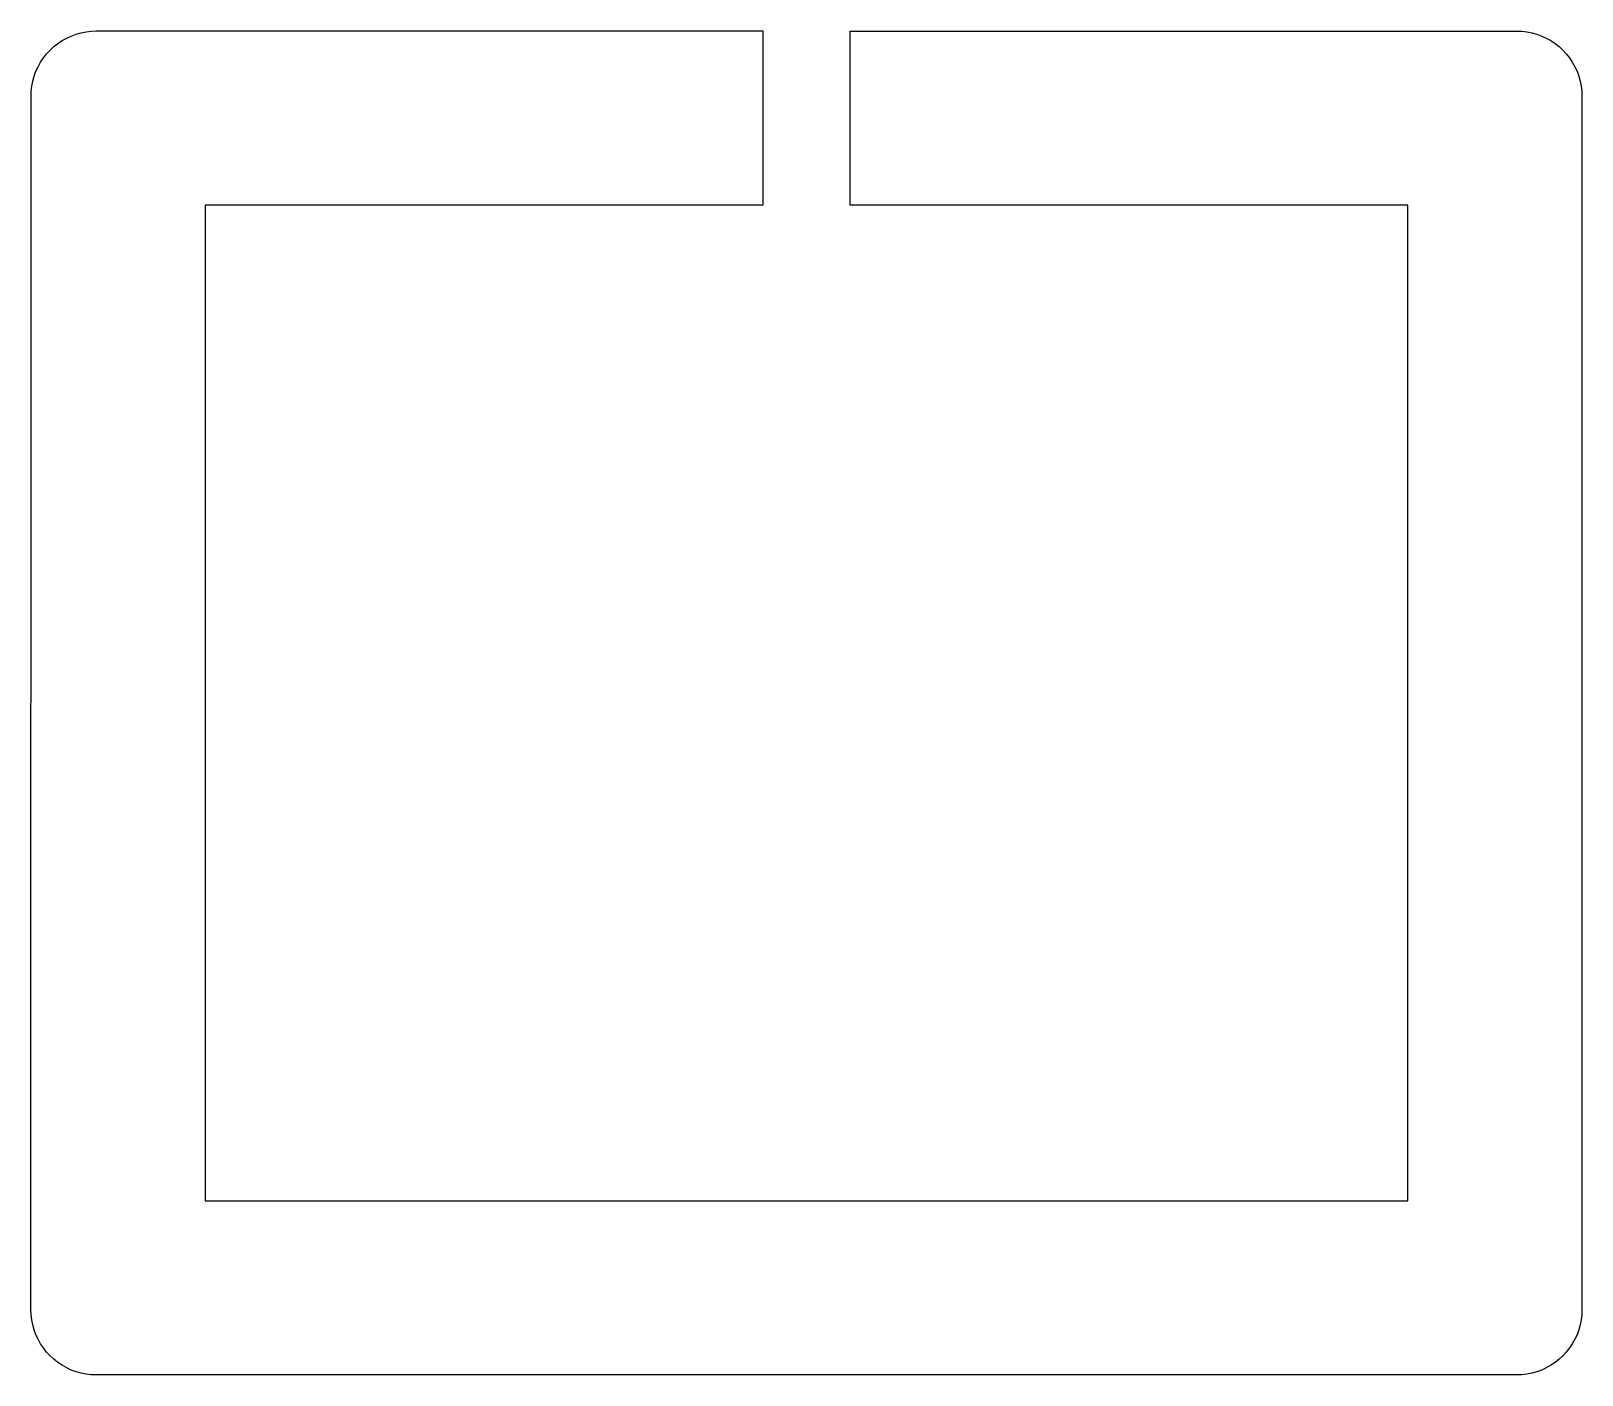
# Model space of a CAD drawing. Extents: x 0 to 178, y 0 to 154.
import ezdxf

# ---------------------------------------------------------------- set-up
doc = ezdxf.new("R2010")
doc.units = 0
doc.layers.get('0').update_dxf_attribs({"linetype": 'CONTINUOUS'})

msp = doc.modelspace()

# ---------------------------------------------------------------- linework, layer by layer
at = {"color": 0}
for p, q in [((3.18, 152.94), (3.68, 153.27)), ((3.68, 153.27), (4.19, 153.56)), ((4.19, 153.56), (4.72, 153.8)), ((4.72, 153.8), (5.28, 154.01)), ((5.28, 154.01), (5.84, 154.17)), ((5.84, 154.17), (6.42, 154.28)), ((6.42, 154.28), (7.01, 154.35)), ((7.01, 154.35), (7.59, 154.38)), ((7.59, 154.38), (84.15, 154.38)), ((84.15, 154.38), (84.15, 134.37)), ((94.15, 134.37), (94.15, 154.37)), ((94.15, 154.37), (170.71, 154.37)), ((170.71, 154.37), (171.3, 154.35)), ((171.3, 154.35), (171.88, 154.28)), ((171.88, 154.28), (172.46, 154.17)), ((172.46, 154.17), (173.03, 154.01)), ((173.03, 154.01), (173.58, 153.8)), ((173.58, 153.8), (174.11, 153.56)), ((174.11, 153.56), (174.63, 153.27)), ((174.63, 153.27), (175.12, 152.94)), ((1.53, 151.28), (1.89, 151.74)), ((1.89, 151.74), (2.29, 152.18)), ((2.29, 152.18), (2.72, 152.58)), ((2.72, 152.58), (3.18, 152.94)), ((175.12, 152.94), (175.58, 152.58)), ((175.58, 152.58), (176.01, 152.18)), ((176.01, 152.18), (176.41, 151.74)), ((176.41, 151.74), (176.78, 151.28)), ((0.46, 149.19), (0.66, 149.75)), ((0.66, 149.75), (0.91, 150.28)), ((0.91, 150.28), (1.2, 150.79)), ((1.2, 150.79), (1.53, 151.28)), ((176.78, 151.28), (177.1, 150.79)), ((177.1, 150.79), (177.39, 150.28)), ((177.39, 150.28), (177.64, 149.75)), ((177.64, 149.75), (177.84, 149.19)), ((0.12, 147.46), (0.19, 148.05)), ((0.19, 148.05), (0.3, 148.62)), ((0.3, 148.62), (0.46, 149.19)), ((177.84, 149.19), (178, 148.62)), ((178, 148.62), (178.12, 148.05)), ((178.12, 148.05), (178.19, 147.46)), ((0.09, 7.57), (0.1, 146.87)), ((0.1, 146.87), (0.12, 147.46)), ((178.19, 147.46), (178.21, 146.87)), ((178.21, 146.87), (178.21, 7.57)), ((84.15, 134.37), (20.09, 134.37)), ((20.09, 134.37), (20.09, 20.07)), ((158.21, 134.37), (94.15, 134.37)), ((158.21, 20.07), (158.21, 134.37)), ((20.09, 20.07), (158.21, 20.07)), ((0.12, 6.99), (0.09, 7.57)), ((178.21, 7.57), (178.19, 6.99)), ((0.19, 6.4), (0.12, 6.99)), ((0.3, 5.82), (0.19, 6.4)), ((0.46, 5.26), (0.3, 5.82)), ((178, 5.82), (177.84, 5.26)), ((178.12, 6.4), (178, 5.82)), ((178.19, 6.99), (178.12, 6.4)), ((0.66, 4.7), (0.46, 5.26)), ((0.91, 4.17), (0.66, 4.7)), ((1.2, 3.65), (0.91, 4.17)), ((1.53, 3.17), (1.2, 3.65)), ((177.1, 3.65), (176.78, 3.17)), ((177.39, 4.17), (177.1, 3.65)), ((177.64, 4.7), (177.39, 4.17)), ((177.84, 5.26), (177.64, 4.7)), ((1.89, 2.7), (1.53, 3.17)), ((2.29, 2.27), (1.89, 2.7)), ((2.72, 1.87), (2.29, 2.27)), ((3.18, 1.51), (2.72, 1.87)), ((175.58, 1.87), (175.12, 1.51)), ((176.01, 2.27), (175.58, 1.87)), ((176.41, 2.7), (176.01, 2.27)), ((176.78, 3.17), (176.41, 2.7)), ((3.68, 1.18), (3.18, 1.51)), ((4.19, 0.89), (3.68, 1.18)), ((4.72, 0.64), (4.19, 0.89)), ((5.28, 0.44), (4.72, 0.64)), ((5.84, 0.28), (5.28, 0.44)), ((6.42, 0.17), (5.84, 0.28)), ((7.01, 0.1), (6.42, 0.17)), ((7.59, 0.07), (7.01, 0.1)), ((170.71, 0.07), (7.59, 0.07)), ((171.3, 0.1), (170.71, 0.07)), ((171.88, 0.17), (171.3, 0.1)), ((172.46, 0.28), (171.88, 0.17)), ((173.03, 0.44), (172.46, 0.28)), ((173.58, 0.64), (173.03, 0.44)), ((174.11, 0.89), (173.58, 0.64)), ((174.63, 1.18), (174.11, 0.89)), ((175.12, 1.51), (174.63, 1.18))]:
    msp.add_line(p, q, dxfattribs=at)

doc.saveas('drawing.dxf')
